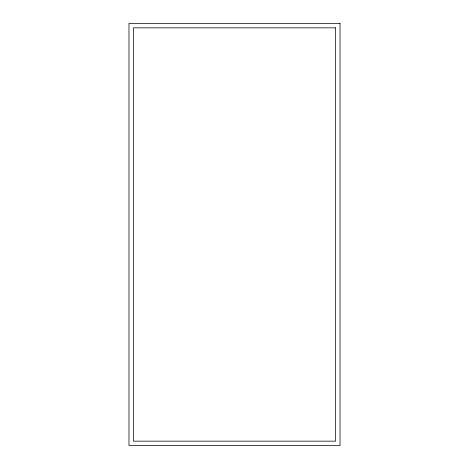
<?xml version="1.0" encoding="UTF-8"?>
<svg xmlns="http://www.w3.org/2000/svg" width="469" height="469" viewBox="0 0 469 469"><rect width="100%" height="100%" fill="white"/><g stroke="black" fill="none" stroke-linecap="round" stroke-linejoin="round"><path stroke-width="0.7" d="M340.025 23.45L128.975 23.45L128.975 445.55L340.025 445.55L340.025 23.45M335.628 27.847L133.372 27.847L133.372 441.153L335.628 441.153L335.628 27.847"/></g></svg>
